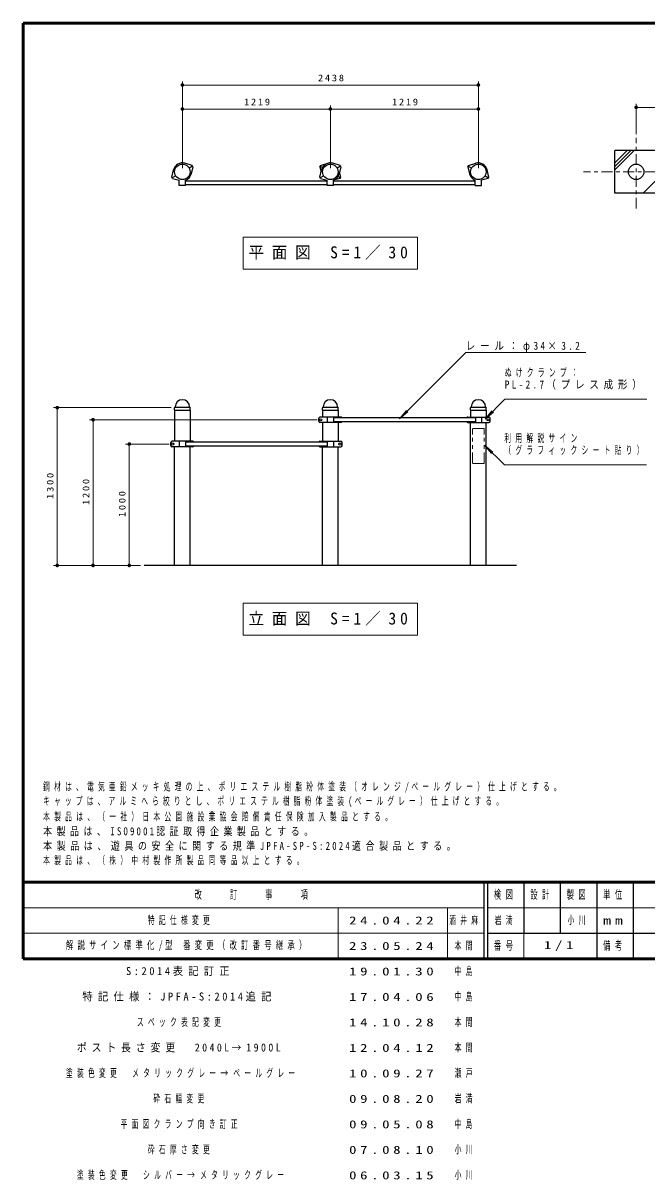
# Model space of a CAD drawing. Units: millimetres on the paper, with parts at other scales. Extents: x -365 to 0, y -61 to 257.
# Drawn here: x -365 to -193.7, y -60.7 to 257 of the extents above; entities that cross this region are included whole.
import ezdxf

# ---------------------------------------------------------------- set-up
doc = ezdxf.new("R2010")
doc.units = ezdxf.units.MM
doc.linetypes.add('USER2', pattern=[6, 3, -1, 1, -1])
doc.linetypes.add('USER3', pattern=[8, 3, -1, 1, -1, 1, -1])
doc.layers.add('LY_1', color=7, linetype='Continuous', lineweight=25)
doc.layers.add('LY_5', color=7, linetype='Continuous', lineweight=13)
doc.layers.add('LY_3', color=7, linetype='Continuous')
doc.styles.add('ＭＳ ゴシック', font='')
doc.styles.get('ＭＳ ゴシック').set_extended_font_data('MS Gothic')

# ---------------------------------------------------------------- blocks, each defined once
blk = doc.blocks.new('filled_dot')
at = {"color": 0, "linetype": 'Continuous', "lineweight": -2, "const_width": 1.25}
blk.add_lwpolyline([(-0.625, 0, 1), (0.625, 0, 1)], format="xyb", close=True, dxfattribs=at)

msp = doc.modelspace()

# ---------------------------------------------------------------- linework, layer by layer
at = {"layer": 'LY_1', "lineweight": 13}
for p, q in [((-321.281, 217.15), (-321.281, 241.005)), ((-321.281, 240.005), (-240.001, 240.005)), ((-240.001, 217.15), (-240.001, 241.005)), ((-321.281, 233.411), (-280.641, 233.411)), ((-280.641, 217.15), (-280.641, 234.411)), ((-280.641, 233.411), (-240.001, 233.411)), ((-196.668, 226.506), (-196.668, 234.869)), ((-196.668, 233.869), (-156.028, 233.869)), ((-202.501, 216.671), (-197.19, 221.983)), ((-202.501, 217.661), (-198.18, 221.983)), ((-202.501, 218.651), (-199.17, 221.983)), ((-194.714, 210.317), (-190.835, 214.196)), ((-304.541, 198.25), (-304.541, 189.45)), ((-256.741, 198.25), (-304.541, 198.25)), ((-256.741, 189.45), (-256.741, 198.25)), ((-304.541, 189.45), (-256.741, 189.45)), ((-243.455, 166.534), (-261.647, 148.287)), ((-243.455, 166.534), (-210.455, 166.534)), ((-232.751, 153.69), (-238.174, 148.203)), ((-232.751, 153.69), (-193.751, 153.69)), ((-324.398, 151.379), (-356.638, 151.379)), ((-355.638, 108.046), (-355.638, 151.379)), ((-323.386, 151.394), (-319.177, 151.394)), ((-323.252, 151.546), (-319.311, 151.546)), ((-282.746, 151.394), (-278.537, 151.394)), ((-282.612, 151.546), (-278.671, 151.546)), ((-261.647, 148.287), (-259.723, 150.588)), ((-261.647, 148.287), (-259.352, 150.218)), ((-242.106, 151.394), (-237.897, 151.394)), ((-241.972, 151.546), (-238.031, 151.546)), ((-238.174, 148.203), (-236.259, 150.513)), ((-238.174, 148.203), (-235.887, 150.145)), ((-284.308, 148.046), (-346.81, 148.046)), ((-345.81, 108.046), (-345.81, 148.046)), ((-324.948, 141.379), (-336.863, 141.379)), ((-335.863, 108.046), (-335.863, 141.379)), ((-238.318, 141.101), (-236.384, 138.807)), ((-238.318, 141.101), (-236.015, 139.178)), ((-232.872, 135.679), (-238.318, 141.101)), ((-232.872, 135.679), (-193.872, 135.679)), ((-332.731, 108.046), (-356.638, 108.046)), ((-304.541, 97.668), (-304.541, 88.868)), ((-256.741, 97.668), (-304.541, 97.668)), ((-256.741, 88.868), (-256.741, 97.668)), ((-304.541, 88.868), (-256.741, 88.868))]:
    msp.add_line(p, q, dxfattribs=at)
at = {"layer": 'LY_1', "linetype": 'USER2', "lineweight": 13}
for p, q in [((-196.668, 206.047), (-196.668, 225.506)), ((-137.197, 216.15), (-211.168, 216.15))]:
    msp.add_line(p, q, dxfattribs=at)
at = {"layer": 'LY_1'}
for p, q in [((-190.835, 221.983), (-202.501, 221.983)), ((-202.501, 210.317), (-202.501, 221.983)), ((-324.16, 214.732), (-323.672, 216.733)), ((-318.615, 217.934), (-320.591, 218.512)), ((-318.509, 217.751), (-319.448, 217.208)), ((-318.403, 217.567), (-318.891, 215.567)), ((-318.403, 217.567), (-318.615, 217.934)), ((-283.52, 217.567), (-283.308, 217.934)), ((-283.52, 217.567), (-283.174, 216.15)), ((-283.52, 214.732), (-283.032, 216.733)), ((-283.414, 217.751), (-282.772, 217.38)), ((-283.308, 217.934), (-281.332, 218.512)), ((-277.975, 217.934), (-279.951, 218.512)), ((-277.869, 217.751), (-278.808, 217.208)), ((-277.763, 217.567), (-278.251, 215.567)), ((-277.763, 214.732), (-278.109, 216.15)), ((-277.763, 217.567), (-277.975, 217.934)), ((-242.88, 217.567), (-242.668, 217.934)), ((-242.88, 217.567), (-242.392, 215.567)), ((-242.774, 217.751), (-241.835, 217.208)), ((-242.668, 217.934), (-240.692, 218.512)), ((-237.123, 214.732), (-237.611, 216.733)), ((-323.948, 214.366), (-324.16, 214.732)), ((-323.115, 215.092), (-324.054, 214.549)), ((-323.948, 214.366), (-322.128, 213.834)), ((-322.128, 212.411), (-322.128, 213.839)), ((-320.435, 212.411), (-320.435, 213.839)), ((-320.435, 213.671), (-281.485, 213.671)), ((-283.308, 214.366), (-283.52, 214.732)), ((-282.475, 215.092), (-283.414, 214.549)), ((-283.308, 214.366), (-281.488, 213.834)), ((-281.488, 212.411), (-281.488, 213.839)), ((-277.975, 214.366), (-279.795, 213.834)), ((-279.795, 212.411), (-279.795, 213.839)), ((-279.795, 213.671), (-240.845, 213.671)), ((-278.51, 214.92), (-277.869, 214.549)), ((-277.975, 214.366), (-277.763, 214.732)), ((-240.848, 212.411), (-240.848, 213.839)), ((-237.335, 214.366), (-239.155, 213.834)), ((-239.155, 212.411), (-239.155, 213.839)), ((-238.168, 215.092), (-237.229, 214.549)), ((-237.335, 214.366), (-237.123, 214.732)), ((-320.435, 212.411), (-322.128, 212.411)), ((-281.485, 212.573), (-320.435, 212.573)), ((-279.795, 212.411), (-281.488, 212.411)), ((-240.845, 212.573), (-279.795, 212.573)), ((-240.848, 212.411), (-239.155, 212.411)), ((-190.835, 210.317), (-202.501, 210.317)), ((-323.448, 150.663), (-323.434, 151.34)), ((-323.431, 150.646), (-319.131, 150.646)), ((-323.398, 150.646), (-323.398, 142.129)), ((-323.395, 151.432), (-323.31, 151.517)), ((-319.167, 151.432), (-319.253, 151.517)), ((-319.165, 150.646), (-319.165, 142.129)), ((-319.115, 150.663), (-319.128, 151.34)), ((-282.808, 150.663), (-282.794, 151.34)), ((-282.791, 150.646), (-278.491, 150.646)), ((-282.758, 150.646), (-282.758, 148.796)), ((-282.755, 151.432), (-282.67, 151.517)), ((-278.527, 151.432), (-278.613, 151.517)), ((-278.525, 150.646), (-278.525, 148.796)), ((-278.475, 150.663), (-278.488, 151.34)), ((-242.168, 150.663), (-242.154, 151.34)), ((-242.151, 150.646), (-237.851, 150.646)), ((-242.118, 150.646), (-242.118, 148.796)), ((-242.115, 151.432), (-242.03, 151.517)), ((-237.887, 151.432), (-237.973, 151.517)), ((-237.885, 150.646), (-237.885, 148.796)), ((-237.835, 150.663), (-237.848, 151.34)), ((-283.843, 147.629), (-283.843, 148.463)), ((-277.773, 148.796), (-283.51, 148.796)), ((-277.773, 147.296), (-283.51, 147.296)), ((-282.758, 147.296), (-282.758, 142.129)), ((-281.475, 148.796), (-281.475, 147.296)), ((-279.808, 148.796), (-279.808, 147.296)), ((-240.835, 148.596), (-279.808, 148.596)), ((-240.835, 147.496), (-279.808, 147.496)), ((-278.525, 147.296), (-278.525, 142.129)), ((-242.87, 148.796), (-237.133, 148.796)), ((-242.87, 147.296), (-237.133, 147.296)), ((-242.118, 108.046), (-242.118, 147.296)), ((-240.835, 148.796), (-240.835, 147.296)), ((-239.168, 148.796), (-239.168, 147.296)), ((-237.885, 108.046), (-237.885, 147.296)), ((-236.8, 147.629), (-236.8, 148.463)), ((-324.483, 140.963), (-324.483, 141.796)), ((-318.413, 142.129), (-324.15, 142.129)), ((-318.413, 140.629), (-324.15, 140.629)), ((-323.398, 108.046), (-323.398, 140.629)), ((-322.115, 142.129), (-322.115, 140.629)), ((-320.448, 142.129), (-320.448, 140.629)), ((-281.475, 141.929), (-320.448, 141.929)), ((-281.475, 140.829), (-320.448, 140.829)), ((-319.165, 108.046), (-319.165, 140.629)), ((-283.51, 142.129), (-277.773, 142.129)), ((-283.51, 140.629), (-277.773, 140.629)), ((-282.758, 108.046), (-282.758, 140.629)), ((-281.475, 142.129), (-281.475, 140.629)), ((-279.808, 142.129), (-279.808, 140.629)), ((-278.525, 108.046), (-278.525, 140.629)), ((-277.44, 140.963), (-277.44, 141.796)), ((-229.551, 108.046), (-331.731, 108.046))]:
    msp.add_line(p, q, dxfattribs=at)
at = {"layer": 'LY_1', "linetype": 'USER3', "lineweight": 13}
for p, q in [((-241.585, 136.046), (-241.585, 145.629)), ((-238.418, 145.629), (-241.585, 145.629)), ((-238.418, 136.046), (-238.418, 145.629)), ((-238.418, 136.046), (-241.585, 136.046))]:
    msp.add_line(p, q, dxfattribs=at)
at = {"layer": 'LY_1'}
for centre, radius in [((-321.281, 216.15), 2.117), ((-280.641, 216.15), 2.117), ((-240.001, 216.15), 2.117), ((-196.668, 216.15), 2.117), ((-283.308, 148.046), 0.3), ((-237.335, 148.046), 0.3), ((-323.948, 141.379), 0.3), ((-277.975, 141.379), 0.3)]:
    msp.add_circle(centre, radius, dxfattribs=at)
for centre, radius, start, end in [((-321.281, 216.15), 2.461, 73.70445, 166.29555), ((-280.641, 216.15), 2.461, 73.70445, 166.29555), ((-240.001, 216.15), 2.461, 13.70445, 106.29555), ((-321.281, 216.15), 2.461, 290.126, 346.29555), ((-280.641, 216.15), 2.461, 290.126, 346.29555), ((-240.001, 216.15), 2.461, 193.70445, 249.874), ((-321.281, 151.546), 2, 1.14005, 178.85842), ((-280.641, 151.546), 2, 1.14005, 178.85842), ((-240.001, 151.546), 2, 1.14005, 178.85842), ((-323.431, 150.663), 0.0167, 178.87801, 270), ((-323.301, 151.338), 0.133, 135, 178.99605), ((-323.381, 151.588), 0.1, 315, 358.85842), ((-319.182, 151.588), 0.1, 181.14005, 225), ((-319.262, 151.338), 0.133, 1.00395, 45), ((-319.131, 150.663), 0.0167, 270, 1.12199), ((-282.791, 150.663), 0.0167, 178.87801, 270), ((-282.661, 151.338), 0.133, 135, 178.99605), ((-282.741, 151.588), 0.1, 315, 358.85842), ((-278.542, 151.588), 0.1, 181.14005, 225), ((-278.622, 151.338), 0.133, 1.00395, 45), ((-278.491, 150.663), 0.0167, 270, 1.12199), ((-242.151, 150.663), 0.0167, 178.87801, 270), ((-242.021, 151.338), 0.133, 135, 178.99605), ((-242.101, 151.588), 0.1, 315, 358.85842), ((-237.902, 151.588), 0.1, 181.14005, 225), ((-237.982, 151.338), 0.133, 1.00395, 45), ((-237.851, 150.663), 0.0167, 270, 1.12199), ((-283.51, 148.463), 0.333, 90, 180), ((-283.51, 147.629), 0.333, 180, 270), ((-277.773, 148.463), 0.333, 23.57818, 90), ((-277.773, 147.629), 0.333, 270, 336.42182), ((-242.87, 148.463), 0.333, 90, 156.42182), ((-242.87, 147.629), 0.333, 203.57818, 270), ((-237.133, 148.463), 0.333, 0, 90), ((-237.133, 147.629), 0.333, 270, 0), ((-324.15, 141.796), 0.333, 90, 180), ((-324.15, 140.963), 0.333, 180, 270), ((-318.413, 141.796), 0.333, 23.57818, 90), ((-318.413, 140.963), 0.333, 270, 336.42182), ((-283.51, 141.796), 0.333, 90, 156.42182), ((-283.51, 140.963), 0.333, 203.57818, 270), ((-277.773, 141.796), 0.333, 0, 90), ((-277.773, 140.963), 0.333, 270, 0)]:
    msp.add_arc(centre, radius, start, end, dxfattribs=at)
at = {"layer": 'LY_5', "lineweight": 50}
for p, q in [((0, 257), (-365, 257)), ((-365, 257), (-365, 0)), ((-365, 21), (0, 21)), ((-365, 0), (0, 0))]:
    msp.add_line(p, q, dxfattribs=at)
at = {"layer": 'LY_5', "lineweight": 25}
for p, q in [((-238.5, 21), (-238.5, 0)), ((-237.5, 21), (-237.5, 0)), ((-227.5, 21), (-227.5, 7)), ((-217.5, 21), (-217.5, 7)), ((-207.5, 21), (-207.5, 0)), ((-197.5, 21), (-197.5, 7)), ((-237.5, 7), (0, 7)), ((-197.5, 7), (-197.5, 0))]:
    msp.add_line(p, q, dxfattribs=at)
at = {"layer": 'LY_5'}
for p, q in [((-365, 14), (-238.5, 14)), ((-278.5, 14), (-278.5, 0)), ((-248.5, 14), (-248.5, 0)), ((-237.5, 14), (-182.5, 14)), ((-365, 7), (-238.5, 7)), ((-227.5, 7), (-227.5, 0))]:
    msp.add_line(p, q, dxfattribs=at)

# ---------------------------------------------------------------- block references
at = {"layer": 'LY_1', "lineweight": 13, "xscale": 0.4, "yscale": 0.4}
for p in [(-321.281, 240.005), (-321.281, 233.411), (-280.641, 233.411), (-196.668, 233.869)]:
    msp.add_blockref('filled_dot', p, dxfattribs=at)
for p, rotation in [((-240.001, 240.005), 180), ((-280.641, 233.411), 180), ((-240.001, 233.411), 180), ((-355.638, 151.379), 270), ((-345.81, 148.046), 270), ((-335.863, 141.379), 270), ((-355.638, 108.046), 90), ((-345.81, 108.046), 90), ((-335.863, 108.046), 90)]:
    msp.add_blockref('filled_dot', p, dxfattribs=dict(at, rotation=rotation))

# ---------------------------------------------------------------- texts
at = {"layer": 'LY_1', "style": 'ＭＳ ゴシック'}
for s, insert, char_height, attachment_point in [('\\T1.33;\\W1.15;2438', (-280.225, 241.005), 1.833, 8), ('\\T1.33;\\W1.15;1219', (-300.54, 234.411), 1.833, 8), ('\\T1.33;\\W1.15;1219', (-259.9, 234.411), 1.833, 8), ('\\T1.5;\\W0.95;平面図\\~S=1／30', (-303.141, 193.85), 3.299, 4), ('\\T1.5;\\W0.85;レール：φ34×3.2', (-243.455, 166.684), 2.199, 7), ('\\T1.64;\\W0.6;ぬけクランプ：', (-232.751, 162.14), 2.199, 1), ('\\T1.5;\\W0.85;PL-2.7（プレス成形）', (-232.751, 158.84), 2.199, 1), ('\\T1.64;\\W0.6;利用解説サイン', (-232.872, 144.129), 2.199, 1), ('\\T1.64;\\W0.6;（グラフィックシート貼り）', (-232.872, 140.829), 2.199, 1), ('\\T1.5;\\W0.95;立面図\\~S=1／30', (-303.141, 93.268), 3.299, 4), ('\\T1.63;\\W0.6;鋼材は、電気亜鉛メッキ処理の上、ポリエステル樹脂粉体塗装（オレンジ/ペールグレー）仕上げとする。', (-359.511, 45.666), 2.199, 7), ('\\T1.62;\\W0.6;キャップは、アルミへら絞りとし、ポリエステル樹脂粉体塗装(ペールグレー）仕上げとする。', (-359.511, 41.666), 2.199, 7), ('\\T1.64;\\W0.6;本製品は、（一社）日本公園施設業協会賠償責任保険加入製品とする。', (-359.511, 37.666), 2.199, 7), ('\\T1.5;\\W0.8;本製品は、ISO9001認証取得企業製品とする。', (-359.511, 33.666), 2.199, 7), ('\\T1.51;\\W0.8;本製品は、遊具の安全に関する規準JPFA-SP-S:2024適合製品とする。', (-359.511, 29.666), 2.199, 7), ('\\T1.64;\\W0.6;本製品は、（株）中村製作所製品同等品以上とする。', (-359.511, 25.666), 2.199, 7), ('\\T1.64;\\W0.6;特記仕様変更', (-330.75, 10.5), 2.199, 4), ('\\T1.5;\\W1.35;24.04.22', (-275.5, 10.5), 2.199, 4), ('\\T1.64;\\W0.6;酒井麻', (-248, 10.5), 2.199, 4), ('\\T1.64;\\W0.6;小川', (-215.5, 10.5), 2.199, 4), ('\\T1.59;\\W0.65;解説サイン標準化/型\\~番変更（改訂番号継承）', (-353.25, 3.5), 2.199, 4), ('\\T1.5;\\W1.35;23.05.24', (-275.5, 3.5), 2.199, 4), ('\\T1.64;\\W0.6;本間', (-246.5, 3.5), 2.199, 4), ('\\T1.5;\\W0.95;S:2014表記訂正', (-336.75, -3.5), 2.199, 4), ('\\T1.5;\\W1.35;19.01.30', (-275.5, -3.5), 2.199, 4), ('\\T1.64;\\W0.6;中島', (-246.5, -3.5), 2.199, 4), ('\\T1.5;\\W0.95;特記仕様：JPFA-S:2014追記', (-348.75, -10.5), 2.199, 4), ('\\T1.5;\\W1.35;17.04.06', (-275.5, -10.5), 2.199, 4), ('\\T1.64;\\W0.6;中島', (-246.5, -10.5), 2.199, 4), ('\\T1.64;\\W0.6;スペック表記変更', (-333.75, -17.5), 2.199, 4), ('\\T1.5;\\W1.35;14.10.28', (-275.5, -17.5), 2.199, 4), ('\\T1.64;\\W0.6;本間', (-246.5, -17.5), 2.199, 4), ('\\T1.5;\\W0.9;ポスト長さ変更\u30002040L→1900L', (-350.25, -24.5), 2.199, 4), ('\\T1.5;\\W1.35;12.04.12', (-275.5, -24.5), 2.199, 4), ('\\T1.64;\\W0.6;本間', (-246.5, -24.5), 2.199, 4), ('\\T1.64;\\W0.6;塗装色変更\u3000メタリックグレー→ペールグレー', (-353.25, -31.5), 2.199, 4), ('\\T1.5;\\W1.35;10.09.27', (-275.5, -31.5), 2.199, 4), ('\\T1.64;\\W0.6;瀬戸', (-246.5, -31.5), 2.199, 4), ('\\T1.64;\\W0.6;砕石幅変更', (-329.25, -38.5), 2.199, 4), ('\\T1.5;\\W1.35;09.08.20', (-275.5, -38.5), 2.199, 4), ('\\T1.64;\\W0.6;岩満', (-246.5, -38.5), 2.199, 4), ('\\T1.64;\\W0.6;平面図クランプ向き訂正', (-338.25, -45.5), 2.199, 4), ('\\T1.5;\\W1.35;09.05.08', (-275.5, -45.5), 2.199, 4), ('\\T1.64;\\W0.6;中島', (-246.5, -45.5), 2.199, 4), ('\\T1.64;\\W0.6;砕石厚さ変更', (-330.75, -52.5), 2.199, 4), ('\\T1.5;\\W1.35;07.08.10', (-275.5, -52.5), 2.199, 4), ('\\T1.64;\\W0.6;小川', (-246.5, -52.5), 2.199, 4), ('\\T1.64;\\W0.6;塗装色変更\u3000シルバー→メタリックグレー', (-350.25, -59.5), 2.199, 4), ('\\T1.5;\\W1.35;06.03.15', (-275.5, -59.5), 2.199, 4), ('\\T1.64;\\W0.6;小川', (-246.5, -59.5), 2.199, 4)]:
    msp.add_mtext(s, dxfattribs=dict(at, insert=insert, char_height=char_height, attachment_point=attachment_point))
at = {"layer": 'LY_1', "char_height": 1.833, "attachment_point": 8, "rotation": 90, "style": 'ＭＳ ゴシック'}
for s, insert in [('\\T1.33;\\W1.15;1300', (-356.638, 130.134)), ('\\T1.33;\\W1.15;1200', (-346.81, 128.467)), ('\\T1.33;\\W1.15;1000', (-336.863, 125.134))]:
    msp.add_mtext(s, dxfattribs=dict(at, insert=insert))
at = {"layer": 'LY_3', "char_height": 2.199, "attachment_point": 4, "style": 'ＭＳ ゴシック'}
for s, insert in [('\\T1.64;\\W0.6;岩満', (-235.5, 10.5)), ('\\T1.5;\\W1.35;1/1', (-222, 3.5))]:
    msp.add_mtext(s, dxfattribs=dict(at, insert=insert))
at = {"layer": 'LY_5', "char_height": 2.346, "attachment_point": 5, "style": 'ＭＳ ゴシック'}
for s, insert in [('\\T1.64;\\W0.6;改\u3000\u3000訂\u3000\u3000事\u3000\u3000項', (-301.75, 17.5)), ('\\T1.64;\\W0.6;検図', (-232.5, 17.5)), ('\\T1.64;\\W0.6;設計', (-222.5, 17.5)), ('\\T1.64;\\W0.6;製図', (-212.5, 17.5)), ('\\T1.64;\\W0.6;単位', (-202.5, 17.5)), ('\\T1.5;\\W1.35;mm', (-202.5, 10.5)), ('\\T1.64;\\W0.6;番号', (-232.5, 3.5)), ('\\T1.64;\\W0.6;備考', (-202.5, 3.5))]:
    msp.add_mtext(s, dxfattribs=dict(at, insert=insert))

doc.saveas('drawing.dxf')
